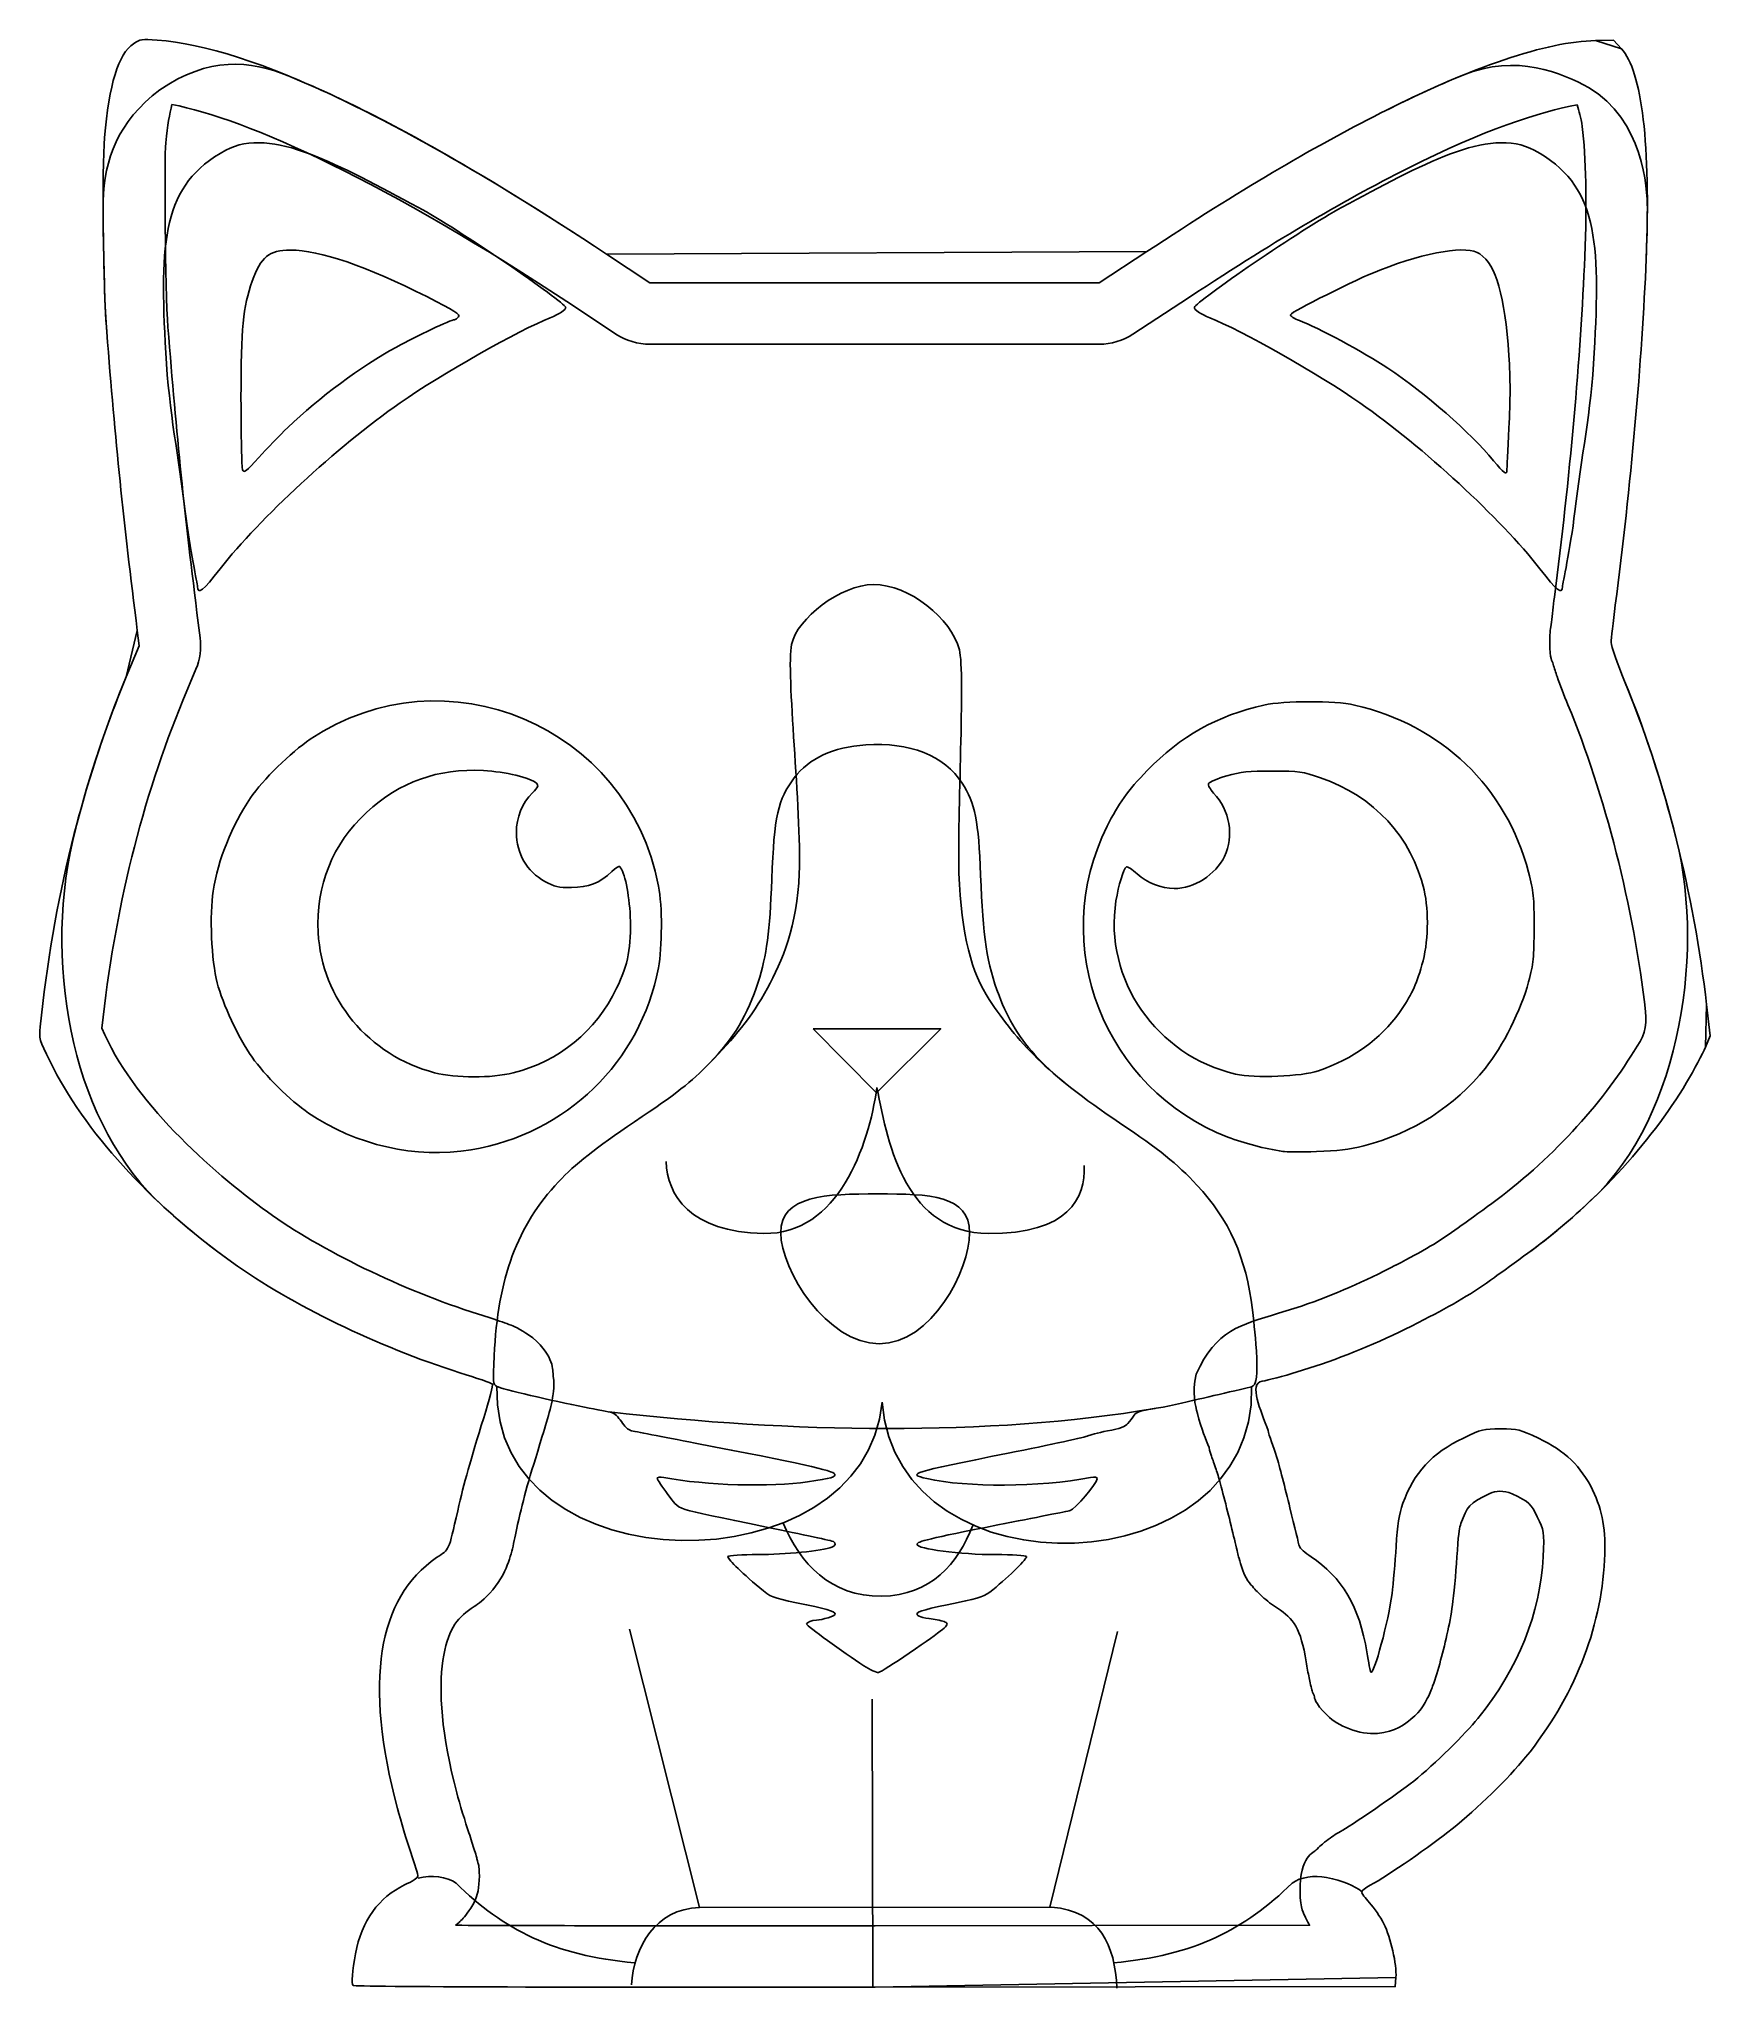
# Model space of a CAD drawing. Extents: x 6.5 to 91.4, y 0.3 to 99.4.
import ezdxf

# ---------------------------------------------------------------- set-up
doc = ezdxf.new("R2010")
doc.units = 0
for name, color, linetype in [('Layer_3_board_inset', 7, 'CONTINUOUS'), ('Layer_3_board_outline', 7, 'CONTINUOUS'), ('Layer_3_board_outline_dog', 7, 'CONTINUOUS'), ('Layer_3_silkscreen', 7, 'CONTINUOUS'), ('Layer_3_silkscreen_dog', 7, 'CONTINUOUS')]:
    doc.layers.add(name, color=color, linetype=linetype)

msp = doc.modelspace()

# ---------------------------------------------------------------- linework, layer by layer
at = {"layer": 'Layer_3_board_inset', "color": 1}
for points in [[(85.574518, 99.328981), (86.491225, 99.3449), (86.89402, 98.914114)], [(13.224163, 96.084428), (13.224163, 96.084428)], [(35.30958, 88.47957), (37.516572, 87.018165), (48.935587, 87.018165), (60.354599, 87.018165), (62.780049, 88.611344)], [(35.792989, 84.415723), (33.585886, 85.877193)], [(64.493469, 86.002481), (62.068296, 84.409628)], [(60.354897, 83.896962), (48.935382, 83.896962), (37.516547, 83.896962)], [(14.565763, 69.737333), (14.565763, 69.735287), (14.662607, 68.96595)], [(10.905279, 66.989376), (11.565916, 68.57587), (11.468519, 69.345144)], [(83.253517, 68.745199), (83.253517, 68.745893)], [(14.447247, 67.376484), (13.786944, 65.789723), (13.786944, 65.78903)], [(91.219154, 50.328572), (91.395157, 48.746766), (91.158584, 48.163894)], [(69.46841, 34.641067), (69.469104, 34.641067), (70.638011, 35.008806)], [(71.652174, 32.055407), (70.40526, 31.66322)], [(48.965854, 3.514031), (71.042994, 3.536396)], [(22.55434, 2.091498), (22.55434, 2.091498)], [(75.432386, 0.87473), (75.399723, 0.418953), (48.969391, 0.392739)]]:
    msp.add_lwpolyline(points, close=True, dxfattribs=at)
for points in [[(9.801352, 94.403804), (10.02992, 97.097144), (10.512328, 98.664406), (11.269532, 99.173676)], [(11.269532, 99.173676), (11.601946, 99.397247), (11.707074, 99.413118), (12.478233, 99.356153)], [(12.478233, 99.356153), (17.256815, 99.003159), (24.956174, 95.335275), (35.30958, 88.47957)], [(74.6716, 95.653322), (79.31296, 98.008572), (83.102275, 99.286048), (85.574518, 99.328981)], [(86.89402, 98.914114), (87.939337, 97.796151), (88.385, 94.009848), (88.151152, 88.233632)], [(13.224163, 96.084428), (13.112156, 95.588147), (12.990472, 95.064579), (12.911959, 94.139413)], [(33.585886, 85.877193), (24.234633, 92.069262), (17.01406, 95.380819), (13.224163, 96.084428)], [(62.780049, 88.611344), (67.619549, 91.790215), (70.977768, 93.778896), (74.6716, 95.653322)], [(84.635752, 96.063463), (82.845161, 95.749493), (79.77683, 94.743386), (76.084323, 92.86963)], [(84.902581, 94.956186), (84.843326, 95.45968), (84.734788, 95.733704), (84.635752, 96.063463)], [(9.913897, 84.521611), (9.734929, 86.807357), (9.666512, 92.814899), (9.801352, 94.403804)], [(12.911959, 94.139413), (12.840685, 93.299557), (12.875165, 86.68817), (13.025734, 84.765146)], [(85.03261, 88.359931), (85.145177, 91.140451), (85.085079, 93.405475), (84.902581, 94.956186)], [(76.084323, 92.86963), (72.504137, 91.052871), (69.278412, 89.145516), (64.493469, 86.002481)], [(83.485131, 71.04036), (84.257271, 76.936194), (84.830781, 83.374607), (85.03261, 88.359931)], [(88.151152, 88.233632), (87.944115, 83.11966), (87.363992, 76.622167), (86.579832, 70.63453)], [(11.468519, 69.345144), (10.762407, 74.922248), (10.35118, 78.936711), (9.913897, 84.521611)], [(13.025734, 84.765146), (13.460206, 79.216147), (13.864111, 75.27921), (14.565763, 69.737333)], [(37.516547, 83.896962), (36.903557, 83.896913), (36.304117, 84.077334), (35.792989, 84.415723)], [(62.068296, 84.409628), (61.559383, 84.075295), (60.963806, 83.897093), (60.354897, 83.896962)], [(83.332075, 69.770547), (83.372426, 70.143031), (83.425956, 70.588532), (83.485131, 71.04036)], [(86.579832, 70.63453), (86.467438, 69.77634), (86.375194, 68.923729), (86.374841, 68.739839)], [(83.253517, 68.745893), (83.254557, 69.351688), (83.291725, 69.398064), (83.332075, 69.770547)], [(14.662607, 68.96595), (14.730482, 68.426413), (14.656245, 67.878507), (14.447247, 67.376484)], [(83.423501, 67.63657), (83.362877, 67.852366), (83.251957, 67.82646), (83.253517, 68.745199)], [(86.374841, 68.739839), (86.374528, 68.55595), (86.681254, 67.668103), (87.056549, 66.766847)], [(83.62464, 67.002677), (83.549286, 67.220633), (83.484129, 67.42077), (83.423501, 67.63657)], [(6.531713, 49.205775), (7.175858, 55.539092), (8.674164, 61.631435), (10.905279, 66.989376)], [(84.175231, 65.566944), (83.963898, 66.074455), (83.775352, 66.566769), (83.62464, 67.002677)], [(87.056549, 66.766847), (89.06572, 61.941892), (90.602016, 55.87501), (91.219154, 50.328572)], [(13.786944, 65.78903), (11.717065, 60.818291), (10.299815, 55.097118), (9.670719, 49.138566)], [(88.116731, 49.983122), (87.534875, 55.212463), (86.044456, 61.078064), (84.175231, 65.566944)], [(87.516026, 47.955484), (88.037285, 48.679248), (88.209506, 49.152543), (88.116731, 49.983122)], [(7.033061, 47.436693), (6.489107, 48.539324), (6.470578, 48.604702), (6.531713, 49.205775)], [(9.670719, 49.138566), (11.18318, 45.465199), (15.202539, 41.882637), (18.078573, 39.790033)], [(80.307552, 40.228247), (83.172369, 42.304669), (85.949785, 45.314719), (87.516026, 47.955484)], [(91.158584, 48.163894), (91.028469, 47.843309), (90.597775, 47.033784), (90.201485, 46.364946)], [(16.26264, 37.250989), (12.098574, 40.229312), (8.784186, 43.887051), (7.033061, 47.436693)], [(90.201485, 46.364946), (88.361154, 43.258932), (85.363691, 40.037497), (82.139624, 37.700695)], [(18.078573, 39.790033), (20.81342, 37.833952), (24.894175, 35.836345), (28.803921, 34.597683)], [(78.596858, 38.984849), (78.95553, 39.246335), (79.720731, 39.802918), (80.307552, 40.228247)], [(75.459914, 37.108235), (76.772672, 37.769773), (77.689257, 38.323162), (78.596858, 38.984849)], [(82.139624, 37.700695), (81.555597, 37.27739), (80.788822, 36.720405), (80.435681, 36.462948)], [(27.861213, 31.621954), (23.642576, 32.958473), (19.354445, 35.039594), (16.26264, 37.250989)], [(70.638011, 35.008806), (72.285716, 35.587254), (73.869623, 36.266584), (75.403704, 37.079108)], [(75.403704, 37.079108), (75.422358, 37.08899), (75.441079, 37.098699), (75.459914, 37.108235)], [(80.435681, 36.462948), (79.381071, 35.694086), (78.286838, 35.037787), (76.864555, 34.321054)], [(28.803921, 34.597683), (29.256272, 34.45437), (29.674404, 34.316481), (30.010074, 34.200148)], [(30.010074, 34.200148), (30.177909, 34.141982), (30.321959, 34.090709), (30.464498, 34.036256)], [(30.464498, 34.036256), (30.679974, 33.971731), (31.072724, 33.747915), (31.575162, 33.3895)], [(65.282432, 31.55154), (66.308054, 33.79839), (67.50019, 34.043039), (69.46841, 34.641067)], [(76.864555, 34.321054), (75.1759, 33.426657), (73.439741, 32.681931), (71.652174, 32.055407)], [(31.575162, 33.3895), (32.680938, 32.411381), (32.564564, 31.768012), (32.607265, 31.445839)], [(29.50711, 31.051942), (29.460057, 31.093562), (28.719404, 31.350065), (27.861213, 31.621954)], [(29.073625, 29.324632), (29.359095, 30.233034), (29.554162, 31.010322), (29.50711, 31.051942)], [(32.630982, 30.842422), (32.617945, 30.58846), (32.594775, 30.473421), (32.574772, 30.358202)], [(32.607265, 31.445839), (32.649967, 31.123666), (32.637501, 30.969407), (32.630982, 30.842422)], [(65.346767, 29.545573), (65.236703, 30.00134), (65.062992, 30.538023), (65.282432, 31.55154)], [(68.638233, 31.188396), (67.930353, 31.066509), (68.559582, 29.71932), (68.939994, 28.679023)], [(70.40526, 31.66322), (69.71946, 31.447517), (68.924297, 31.233847), (68.638233, 31.188396)], [(32.442711, 29.753432), (32.342273, 29.353262), (32.209363, 28.891878), (32.051269, 28.388806)], [(32.574772, 30.358202), (32.534764, 30.127766), (32.49293, 29.953517), (32.442711, 29.753432)], [(27.751072, 24.604318), (28.084222, 26.057038), (28.392222, 27.156319), (29.073625, 29.324632)], [(65.93596, 27.817951), (65.777703, 28.222733), (65.542895, 28.733431), (65.346767, 29.545573)], [(78.863608, 28.301842), (79.784941, 28.743209), (79.874955, 28.765241), (80.756922, 28.765241)], [(80.756922, 28.765241), (81.642439, 28.765241), (81.726732, 28.744367), (82.685458, 28.287234)], [(32.051269, 28.388806), (31.379654, 26.251638), (31.109766, 25.285333), (30.793647, 23.906874)], [(66.162155, 27.081797), (66.094158, 27.277298), (66.016231, 27.454051), (65.93596, 27.817951)], [(68.939994, 28.679023), (68.968323, 28.455474), (69.224795, 27.818256), (69.364242, 27.360097)], [(75.789671, 24.985517), (76.322241, 26.516928), (77.268331, 27.537619), (78.863608, 28.301842)], [(82.685458, 28.287234), (84.018375, 27.651705), (84.844356, 26.859281), (85.424631, 25.659348)], [(66.378193, 26.451293), (66.346189, 26.556422), (66.256379, 26.8109), (66.162155, 27.081797)], [(69.364242, 27.360097), (69.503688, 26.901938), (69.809703, 25.731678), (70.044272, 24.75952)], [(67.009374, 24.027475), (66.785985, 24.953305), (66.456814, 26.192986), (66.378193, 26.451293)], [(75.442376, 22.790415), (75.512283, 23.894367), (75.597485, 24.432891), (75.789671, 24.985517)], [(80.212045, 25.486912), (79.159814, 24.982837), (79.0349, 24.81501), (78.737706, 23.960429)], [(81.34167, 25.469991), (80.889426, 25.637745), (80.496368, 25.629954), (80.212045, 25.486912)], [(82.614868, 24.300411), (82.305742, 24.939647), (82.217298, 25.052498), (81.34167, 25.469991)], [(85.424631, 25.659348), (85.954788, 24.563048), (86.108326, 23.661539), (86.030434, 22.102341)], [(26.679496, 22.221666), (27.343971, 22.672904), (27.270864, 22.510347), (27.751072, 24.604318)], [(30.793647, 23.906874), (30.557341, 22.876449), (30.551197, 22.45077), (30.131313, 21.516916)], [(67.331062, 22.708223), (67.242022, 23.06953), (67.127766, 23.536805), (67.009374, 24.027475)], [(70.044272, 24.75952), (70.27884, 23.787362), (70.495628, 22.906783), (70.52602, 22.802673)], [(78.737706, 23.960429), (78.658211, 23.731838), (78.621394, 23.601123), (78.557562, 22.593094)], [(82.912852, 22.257873), (82.977575, 23.553477), (82.95547, 23.596088), (82.614868, 24.300411)], [(70.52602, 22.802673), (70.556395, 22.698563), (70.822846, 22.457039), (71.118092, 22.265952)], [(75.23374, 20.391383), (75.297538, 20.906297), (75.391425, 21.985863), (75.442376, 22.790415)], [(24.689368, 9.46896), (22.990708, 15.868606), (23.662401, 20.172796), (26.679496, 22.221666)], [(67.530169, 21.927374), (67.411902, 22.332502), (67.420099, 22.346916), (67.331062, 22.708223)], [(68.201305, 20.6921), (68.035656, 20.889009), (67.790321, 21.036344), (67.530169, 21.927374)], [(71.118092, 22.265952), (72.674416, 21.258676), (73.587332, 19.701381), (73.953768, 17.428726)], [(78.557562, 22.593094), (78.502461, 21.722996), (78.414683, 20.679863), (78.331367, 20.007417)], [(79.593729, 14.037612), (81.67797, 16.611479), (82.770802, 19.414364), (82.912852, 22.257873)], [(86.030434, 22.102341), (85.853147, 18.553438), (84.473302, 15.10284), (82.019869, 12.073053)], [(30.131313, 21.516916), (29.921371, 21.049991), (29.466716, 20.443468), (29.095146, 20.12385)], [(29.095146, 20.12385), (28.723575, 19.804228), (28.548872, 19.718441), (28.432811, 19.639626)], [(68.627287, 20.253251), (68.498153, 20.370249), (68.367035, 20.495098), (68.201305, 20.6921)], [(69.422359, 19.645774), (69.13122, 19.834204), (68.885555, 20.019255), (68.627287, 20.253251)], [(74.156758, 16.39853), (74.315567, 16.239722), (75.0624, 19.008573), (75.23374, 20.391383)], [(78.331367, 20.007417), (78.208922, 19.019218), (77.962297, 17.960808), (77.704247, 17.003886)], [(28.432811, 19.639626), (27.675634, 19.125436), (27.233495, 18.49307), (26.999785, 16.995706)], [(70.872316, 16.93142), (70.59988, 18.62108), (70.213857, 19.133505), (69.422359, 19.645774)], [(26.999785, 16.995706), (26.766075, 15.498342), (26.927512, 13.202876), (27.706139, 10.269421)], [(71.016565, 16.114679), (70.969609, 16.352667), (70.921044, 16.629205), (70.872316, 16.93142)], [(73.953768, 17.428726), (74.041223, 16.886305), (74.132569, 16.422716), (74.156758, 16.39853)], [(77.704247, 17.003886), (77.575223, 16.525425), (77.451821, 16.102827), (77.298584, 15.68531)], [(71.093095, 15.76116), (71.061645, 15.891567), (71.040047, 15.995684), (71.016565, 16.114679)], [(71.164205, 15.501102), (71.124031, 15.630337), (71.108827, 15.695958), (71.093095, 15.76116)], [(71.269851, 15.208538), (71.207219, 15.359059), (71.184292, 15.436487), (71.164205, 15.501102)], [(71.949794, 14.191334), (71.241512, 14.899558), (71.332469, 15.058065), (71.269851, 15.208538)], [(76.955229, 14.92478), (76.849274, 14.738461), (76.78375, 14.498684), (76.194695, 14.00645)], [(77.298584, 15.68531), (77.221968, 15.476553), (77.167137, 15.297415), (76.955229, 14.92478)], [(74.492129, 13.286552), (73.585051, 13.193402), (72.463734, 13.677394), (71.949794, 14.191334)], [(76.194695, 14.00645), (75.900168, 13.760332), (75.399206, 13.379701), (74.492129, 13.286552)], [(76.334883, 10.863417), (77.399858, 11.7184), (78.982378, 13.282644), (79.593729, 14.037612)], [(82.019869, 12.073053), (81.160341, 11.011609), (79.56731, 9.455985), (78.288645, 8.429451)], [(27.706139, 10.269421), (27.844633, 9.747652), (28.152741, 8.726364), (28.317681, 8.239075)], [(72.614838, 8.29738), (73.093178, 8.561907), (75.48463, 10.180821), (76.334883, 10.863417)], [(25.360914, 7.238029), (25.15861, 7.835701), (24.856413, 8.839621), (24.689368, 9.46896)], [(28.317681, 8.239075), (28.428553, 7.91153), (28.527654, 7.602578), (28.607538, 7.339032)], [(71.899679, 7.830767), (72.153936, 8.028074), (72.366448, 8.160021), (72.614838, 8.29738)], [(78.288645, 8.429451), (77.210664, 7.564027), (75.04602, 6.075298), (74.125451, 5.566219)], [(25.72874, 6.025564), (25.72874, 6.09475), (25.563219, 6.640358), (25.360914, 7.238029)], [(28.607538, 7.339032), (28.647479, 7.207259), (28.682439, 7.090268), (28.716572, 6.961813)], [(28.716572, 6.961813), (28.733639, 6.897586), (28.750518, 6.832631), (28.772105, 6.732911)], [(70.562144, 5.222742), (70.562144, 7.13393), (71.218939, 7.175369), (71.429003, 7.402077)], [(71.429003, 7.402077), (71.639063, 7.628789), (71.772549, 7.732115), (71.899679, 7.830767)], [(25.053552, 5.583813), (25.424905, 5.757594), (25.72874, 5.956378), (25.72874, 6.025564)], [(28.849987, 6.0252), (28.849987, 4.874154), (28.441962, 4.435689), (28.237091, 4.154681)], [(28.772105, 6.732911), (28.793693, 6.633187), (28.849987, 6.655833), (28.849987, 6.0252)], [(22.55434, 2.091498), (22.874318, 3.763877), (23.735243, 4.966904), (25.053552, 5.583813)], [(70.836421, 3.933289), (70.74882, 4.131769), (70.562144, 4.338473), (70.562144, 5.222742)], [(74.125451, 5.566219), (73.882297, 5.431755), (73.683353, 5.27708), (73.683353, 5.222499)], [(73.683353, 5.222499), (73.683353, 5.167915), (73.867938, 4.923006), (74.09354, 4.678254)], [(28.237091, 4.154681), (28.032219, 3.87367), (27.889341, 3.745021), (27.771154, 3.63795)], [(74.09354, 4.678254), (74.319145, 4.433505), (74.643985, 3.955408), (74.815408, 3.615821)], [(27.771154, 3.63795), (27.710521, 3.583023), (27.684921, 3.575096), (27.634353, 3.533657)], [(27.634353, 3.533657), (28.540896, 3.529461), (29.167464, 3.523705), (30.285722, 3.520793)], [(30.285722, 3.520793), (35.086665, 3.50824), (41.699752, 3.506819), (48.965854, 3.514031)], [(71.0423, 3.537783), (70.987373, 3.628907), (70.924023, 3.734806), (70.836421, 3.933289)], [(71.042994, 3.536396), (71.042647, 3.53709), (71.042664, 3.53709), (71.0423, 3.537783)], [(74.815408, 3.615821), (75.173012, 2.907414), (75.480233, 1.542503), (75.432386, 0.87473)], [(22.431486, 0.474134), (22.355207, 0.550431), (22.390199, 1.233613), (22.55434, 2.091498)], [(48.969391, 0.392739), (34.432711, 0.378314), (22.507766, 0.397836), (22.431486, 0.474134)]]:
    msp.add_open_spline(points, degree=3, dxfattribs=at)
at = {"layer": 'Layer_3_board_outline', "color": 1}
for points in [[(85.574518, 99.328981), (86.491225, 99.3449), (86.89402, 98.914114)], [(35.30958, 88.47957), (37.516572, 87.018165), (48.935587, 87.018165), (60.354599, 87.018165), (62.780049, 88.611344)], [(10.905279, 66.989376), (11.565916, 68.57587), (11.468519, 69.345144)], [(91.219154, 50.328572), (91.395157, 48.746766), (91.158584, 48.163894)], [(71.652174, 32.055407), (70.40526, 31.66322)], [(22.55434, 2.091498), (22.55434, 2.091498)], [(75.432386, 0.87473), (75.399723, 0.418953), (48.969391, 0.392739)]]:
    msp.add_lwpolyline(points, close=True, dxfattribs=at)
for points in [[(9.801352, 94.403804), (10.02992, 97.097144), (10.512328, 98.664406), (11.269532, 99.173676)], [(11.269532, 99.173676), (11.601946, 99.397247), (11.707074, 99.413118), (12.478233, 99.356153)], [(12.478233, 99.356153), (17.256815, 99.003159), (24.956174, 95.335275), (35.30958, 88.47957)], [(74.6716, 95.653322), (79.31296, 98.008572), (83.102275, 99.286048), (85.574518, 99.328981)], [(86.89402, 98.914114), (87.939337, 97.796151), (88.385, 94.009848), (88.151152, 88.233632)], [(62.780049, 88.611344), (67.619549, 91.790215), (70.977768, 93.778896), (74.6716, 95.653322)], [(9.913897, 84.521611), (9.734929, 86.807357), (9.666512, 92.814899), (9.801352, 94.403804)], [(88.151152, 88.233632), (87.944115, 83.11966), (87.363992, 76.622167), (86.579832, 70.63453)], [(11.468519, 69.345144), (10.762407, 74.922248), (10.35118, 78.936711), (9.913897, 84.521611)], [(86.579832, 70.63453), (86.467438, 69.77634), (86.375194, 68.923729), (86.374841, 68.739839)], [(86.374841, 68.739839), (86.374528, 68.55595), (86.681254, 67.668103), (87.056549, 66.766847)], [(6.531713, 49.205775), (7.175858, 55.539092), (8.674164, 61.631435), (10.905279, 66.989376)], [(87.056549, 66.766847), (89.06572, 61.941892), (90.602016, 55.87501), (91.219154, 50.328572)], [(7.033061, 47.436693), (6.489107, 48.539324), (6.470578, 48.604702), (6.531713, 49.205775)], [(91.158584, 48.163894), (91.028469, 47.843309), (90.597775, 47.033784), (90.201485, 46.364946)], [(16.26264, 37.250989), (12.098574, 40.229312), (8.784186, 43.887051), (7.033061, 47.436693)], [(90.201485, 46.364946), (88.361154, 43.258932), (85.363691, 40.037497), (82.139624, 37.700695)], [(82.139624, 37.700695), (81.555597, 37.27739), (80.788822, 36.720405), (80.435681, 36.462948)], [(27.861213, 31.621954), (23.642576, 32.958473), (19.354445, 35.039594), (16.26264, 37.250989)], [(80.435681, 36.462948), (79.381071, 35.694086), (78.286838, 35.037787), (76.864555, 34.321054)], [(76.864555, 34.321054), (75.1759, 33.426657), (73.439741, 32.681931), (71.652174, 32.055407)], [(29.50711, 31.051942), (29.460057, 31.093562), (28.719404, 31.350065), (27.861213, 31.621954)], [(29.073625, 29.324632), (29.359095, 30.233034), (29.554162, 31.010322), (29.50711, 31.051942)], [(68.638233, 31.188396), (67.930353, 31.066509), (68.559582, 29.71932), (68.939994, 28.679023)], [(70.40526, 31.66322), (69.71946, 31.447517), (68.924297, 31.233847), (68.638233, 31.188396)], [(27.751072, 24.604318), (28.084222, 26.057038), (28.392222, 27.156319), (29.073625, 29.324632)], [(78.863608, 28.301842), (79.784941, 28.743209), (79.874955, 28.765241), (80.756922, 28.765241)], [(80.756922, 28.765241), (81.642439, 28.765241), (81.726732, 28.744367), (82.685458, 28.287234)], [(68.939994, 28.679023), (68.968323, 28.455474), (69.224795, 27.818256), (69.364242, 27.360097)], [(75.789671, 24.985517), (76.322241, 26.516928), (77.268331, 27.537619), (78.863608, 28.301842)], [(82.685458, 28.287234), (84.018375, 27.651705), (84.844356, 26.859281), (85.424631, 25.659348)], [(69.364242, 27.360097), (69.503688, 26.901938), (69.809703, 25.731678), (70.044272, 24.75952)], [(75.442376, 22.790415), (75.512283, 23.894367), (75.597485, 24.432891), (75.789671, 24.985517)], [(85.424631, 25.659348), (85.954788, 24.563048), (86.108326, 23.661539), (86.030434, 22.102341)], [(26.679496, 22.221666), (27.343971, 22.672904), (27.270864, 22.510347), (27.751072, 24.604318)], [(70.044272, 24.75952), (70.27884, 23.787362), (70.495628, 22.906783), (70.52602, 22.802673)], [(70.52602, 22.802673), (70.556395, 22.698563), (70.822846, 22.457039), (71.118092, 22.265952)], [(75.23374, 20.391383), (75.297538, 20.906297), (75.391425, 21.985863), (75.442376, 22.790415)], [(24.689368, 9.46896), (22.990708, 15.868606), (23.662401, 20.172796), (26.679496, 22.221666)], [(71.118092, 22.265952), (72.674416, 21.258676), (73.587332, 19.701381), (73.953768, 17.428726)], [(86.030434, 22.102341), (85.853147, 18.553438), (84.473302, 15.10284), (82.019869, 12.073053)], [(74.156758, 16.39853), (74.315567, 16.239722), (75.0624, 19.008573), (75.23374, 20.391383)], [(73.953768, 17.428726), (74.041223, 16.886305), (74.132569, 16.422716), (74.156758, 16.39853)], [(82.019869, 12.073053), (81.160341, 11.011609), (79.56731, 9.455985), (78.288645, 8.429451)], [(25.360914, 7.238029), (25.15861, 7.835701), (24.856413, 8.839621), (24.689368, 9.46896)], [(78.288645, 8.429451), (77.210664, 7.564027), (75.04602, 6.075298), (74.125451, 5.566219)], [(25.72874, 6.025564), (25.72874, 6.09475), (25.563219, 6.640358), (25.360914, 7.238029)], [(25.053552, 5.583813), (25.424905, 5.757594), (25.72874, 5.956378), (25.72874, 6.025564)], [(22.55434, 2.091498), (22.874318, 3.763877), (23.735243, 4.966904), (25.053552, 5.583813)], [(74.125451, 5.566219), (73.882297, 5.431755), (73.683353, 5.27708), (73.683353, 5.222499)], [(73.683353, 5.222499), (73.683353, 5.167915), (73.867938, 4.923006), (74.09354, 4.678254)], [(74.09354, 4.678254), (74.319145, 4.433505), (74.643985, 3.955408), (74.815408, 3.615821)], [(74.815408, 3.615821), (75.173012, 2.907414), (75.480233, 1.542503), (75.432386, 0.87473)], [(22.431486, 0.474134), (22.355207, 0.550431), (22.390199, 1.233613), (22.55434, 2.091498)], [(48.969391, 0.392739), (34.432711, 0.378314), (22.507766, 0.397836), (22.431486, 0.474134)]]:
    msp.add_open_spline(points, degree=3, dxfattribs=at)
at = {"layer": 'Layer_3_board_outline_dog', "color": 1}
for points in [[(35.30958, 88.47957), (37.516572, 87.018165), (48.935587, 87.018165), (60.354599, 87.018165), (62.780049, 88.611344)], [(10.905279, 66.989376), (11.565916, 68.57587), (11.468519, 69.345144)], [(71.652174, 32.055407), (70.40526, 31.66322)], [(22.55434, 2.091498), (22.55434, 2.091498)], [(75.432386, 0.87473), (75.399723, 0.418953), (48.969391, 0.392739)]]:
    msp.add_lwpolyline(points, close=True, dxfattribs=at)
for points in [[(12.610087, 96.827704), (15.09481, 98.529201), (17.193844, 98.327157), (19.142749, 97.538509)], [(78.828639, 97.569294), (81.591232, 98.696587), (83.871341, 97.676932), (85.221741, 96.947731)], [(19.142749, 97.538509), (23.463442, 95.771003), (28.873745, 92.741189), (35.30958, 88.47957)], [(74.6716, 95.653322), (76.148554, 96.4028), (77.539228, 97.043141), (78.828639, 97.569294)], [(9.730548, 91.157868), (9.799246, 93.327972), (10.46589, 95.189442), (12.610087, 96.827704)], [(85.221741, 96.947731), (88.004497, 95.298469), (88.211559, 91.82059), (88.211361, 90.805311)], [(62.780049, 88.611344), (67.619549, 91.790215), (70.977768, 93.778894), (74.6716, 95.653322)], [(9.913897, 84.521611), (9.802416, 85.945424), (9.73383, 88.813355), (9.730548, 91.157868)], [(88.211361, 90.805311), (88.207859, 89.998921), (88.187886, 89.140818), (88.151152, 88.233632)], [(88.151152, 88.233632), (87.944115, 83.11966), (87.363992, 76.622167), (86.579832, 70.63453)], [(11.468519, 69.345144), (10.762407, 74.922248), (10.351182, 78.936711), (9.913897, 84.521611)], [(86.579832, 70.63453), (86.467438, 69.77634), (86.375194, 68.923729), (86.374841, 68.739839)], [(86.374841, 68.739839), (86.374528, 68.55595), (86.681254, 67.668103), (87.056549, 66.766847)], [(8.336812, 59.306298), (9.035253, 61.98733), (9.895162, 64.563621), (10.905279, 66.989376)], [(87.056549, 66.766847), (88.009636, 64.478041), (88.856314, 61.90977), (89.548945, 59.250157)], [(12.372446, 40.460673), (8.086479, 44.725342), (6.613795, 52.646657), (8.336812, 59.306298)], [(89.548945, 59.250157), (91.204739, 53.403779), (89.988807, 44.735831), (85.383119, 40.418717)], [(16.26264, 37.250989), (14.860487, 38.253872), (13.554674, 39.333788), (12.372446, 40.460673)], [(85.383119, 40.418717), (84.355503, 39.433712), (83.261277, 38.513666), (82.139624, 37.700695)], [(82.139624, 37.700695), (81.555597, 37.27739), (80.788822, 36.720405), (80.435681, 36.462948)], [(27.861213, 31.621954), (23.642576, 32.958473), (19.354445, 35.039594), (16.26264, 37.250989)], [(80.435681, 36.462948), (79.381071, 35.694086), (78.286838, 35.037787), (76.864555, 34.321054)], [(76.864555, 34.321054), (75.1759, 33.426657), (73.439741, 32.681931), (71.652174, 32.055407)], [(29.50711, 31.051942), (29.460057, 31.093562), (28.719404, 31.350065), (27.861213, 31.621954)], [(29.073625, 29.324632), (29.359095, 30.233034), (29.554162, 31.010322), (29.50711, 31.051942)], [(68.638233, 31.188396), (67.930353, 31.066509), (68.559582, 29.71932), (68.939994, 28.679023)], [(70.40526, 31.66322), (69.71946, 31.447517), (68.924297, 31.233847), (68.638233, 31.188396)], [(27.751072, 24.604318), (28.084222, 26.057038), (28.392222, 27.156319), (29.073625, 29.324632)], [(78.863608, 28.301842), (79.784941, 28.743209), (79.874955, 28.765241), (80.756922, 28.765241)], [(80.756922, 28.765241), (81.642439, 28.765241), (81.726732, 28.744367), (82.685458, 28.287234)], [(68.939994, 28.679023), (68.968323, 28.455474), (69.224795, 27.818256), (69.364242, 27.360097)], [(75.789671, 24.985517), (76.322241, 26.516928), (77.268331, 27.537619), (78.863608, 28.301842)], [(82.685458, 28.287234), (84.018375, 27.651705), (84.844356, 26.859281), (85.424631, 25.659348)], [(69.364242, 27.360097), (69.503688, 26.901938), (69.809703, 25.731678), (70.044272, 24.75952)], [(75.442376, 22.790415), (75.512283, 23.894367), (75.597485, 24.432891), (75.789671, 24.985517)], [(85.424631, 25.659348), (85.954788, 24.563048), (86.108326, 23.661539), (86.030434, 22.102341)], [(26.679496, 22.221666), (27.343971, 22.672904), (27.270864, 22.510347), (27.751072, 24.604318)], [(70.044272, 24.75952), (70.27884, 23.787362), (70.495628, 22.906783), (70.52602, 22.802673)], [(70.52602, 22.802673), (70.556395, 22.698563), (70.822846, 22.457039), (71.118092, 22.265952)], [(75.23374, 20.391383), (75.297538, 20.906297), (75.391425, 21.985863), (75.442376, 22.790415)], [(24.689368, 9.46896), (22.990708, 15.868606), (23.662401, 20.172796), (26.679496, 22.221666)], [(71.118092, 22.265952), (72.674416, 21.258676), (73.587332, 19.701381), (73.953768, 17.428726)], [(86.030434, 22.102341), (85.853147, 18.553438), (84.473302, 15.10284), (82.019869, 12.073053)], [(74.156758, 16.39853), (74.315567, 16.239722), (75.0624, 19.008573), (75.23374, 20.391383)], [(73.953768, 17.428726), (74.041223, 16.886305), (74.132569, 16.422716), (74.156758, 16.39853)], [(82.019869, 12.073053), (81.160341, 11.011609), (79.56731, 9.455985), (78.288645, 8.429451)], [(25.360914, 7.238029), (25.15861, 7.835701), (24.856413, 8.839621), (24.689368, 9.46896)], [(78.288645, 8.429451), (77.210664, 7.564027), (75.04602, 6.075298), (74.125451, 5.566219)], [(25.72874, 6.025564), (25.72874, 6.09475), (25.563219, 6.640358), (25.360914, 7.238029)], [(25.053552, 5.583813), (25.424905, 5.757594), (25.72874, 5.956378), (25.72874, 6.025564)], [(22.55434, 2.091498), (22.874318, 3.763877), (23.735243, 4.966904), (25.053552, 5.583813)], [(74.125451, 5.566219), (73.882297, 5.431755), (73.683353, 5.27708), (73.683353, 5.222499)], [(73.683353, 5.222499), (73.683353, 5.167915), (73.867938, 4.923006), (74.09354, 4.678254)], [(74.09354, 4.678254), (74.319145, 4.433505), (74.643985, 3.955408), (74.815408, 3.615821)], [(74.815408, 3.615821), (75.173012, 2.907414), (75.480233, 1.542503), (75.432386, 0.87473)], [(22.431486, 0.474134), (22.355207, 0.550431), (22.390199, 1.233613), (22.55434, 2.091498)], [(48.969391, 0.392739), (34.432711, 0.378314), (22.507766, 0.397836), (22.431486, 0.474134)]]:
    msp.add_open_spline(points, degree=3, dxfattribs=at)
at = {"layer": 'Layer_3_silkscreen', "color": 7}
for points in [[(19.117013, 79.663716), (19.117013, 79.663716)], [(81.070021, 77.474048), (81.070013, 77.474048)], [(45.819201, 49.10361), (52.298973, 49.10361), (49.037415, 45.842052), (45.819201, 49.10361)], [(26.575655, 46.869163), (26.575655, 46.869149)], [(67.28596, 46.8036), (67.28596, 46.8036)], [(28.433358, 42.955381), (28.433339, 42.955381)], [(73.80504, 43.15734), (73.80504, 43.157187)], [(50.69884, 17.369304), (50.69884, 17.36929)]]:
    msp.add_lwpolyline(points, close=True, dxfattribs=at)
for points in [[(36.482838, 18.590299), (40.038017, 4.430883)], [(61.277144, 18.467707), (57.84456, 4.461532)], [(48.806997, 15.029428), (48.844632, 0.416684)], [(40.038017, 4.430883), (57.936503, 4.461535)]]:
    msp.add_lwpolyline(points, dxfattribs=at)
for points in [[(19.243347, 88.681586), (18.170301, 88.683008), (17.737379, 88.331429), (17.308037, 87.109877)], [(26.173323, 86.318159), (23.130605, 87.861508), (20.731812, 88.679602), (19.243347, 88.681586)], [(79.700117, 88.486316), (79.064812, 88.938693), (77.053011, 88.614886), (74.619595, 87.668586)], [(81.170718, 83.325346), (80.958924, 86.415953), (80.53924, 87.888808), (79.700117, 88.486316)], [(74.619595, 87.668586), (73.415677, 87.20041), (70.122065, 85.554021), (70.071818, 85.395275)], [(17.308037, 87.109877), (16.828258, 85.744819), (16.735551, 84.776021), (16.736848, 81.140862)], [(27.798949, 85.289432), (27.896327, 85.406765), (27.598217, 85.595413), (26.173323, 86.318159)], [(27.580236, 85.14575), (27.634944, 85.14575), (27.733365, 85.210406), (27.798949, 85.289432)], [(70.071818, 85.395275), (70.051865, 85.332269), (70.25949, 85.197994), (70.533181, 85.096886)], [(24.636498, 83.752367), (25.657385, 84.310798), (27.42135, 85.14575), (27.580236, 85.14575)], [(70.533181, 85.096886), (71.44054, 84.761684), (73.822134, 83.480583), (75.019439, 82.68365)], [(19.117013, 79.663716), (20.718517, 81.206162), (22.798646, 82.747051), (24.636498, 83.752367)], [(81.177886, 79.632527), (81.253381, 81.065323), (81.251273, 82.149718), (81.170718, 83.325346)], [(75.019439, 82.68365), (76.928085, 81.413238), (79.21535, 79.410273), (80.392877, 77.978101)], [(16.736848, 81.140862), (16.737469, 79.252843), (16.77287, 77.618861), (16.815402, 77.509793)], [(17.637662, 78.133932), (18.047372, 78.586276), (18.71308, 79.274679), (19.117013, 79.663716)], [(81.070013, 77.474048), (81.070295, 77.545563), (81.119102, 78.516879), (81.177886, 79.632527)], [(16.815402, 77.509793), (16.881804, 77.339511), (16.998006, 77.427716), (17.637662, 78.133932)], [(80.392877, 77.978101), (80.913091, 77.34539), (81.068156, 77.229964), (81.070021, 77.474048)], [(37.959716, 56.357322), (36.402854, 64.494296), (27.110107, 68.411278), (20.258453, 63.818575)], [(68.727873, 65.555559), (66.349984, 65.023016), (64.472287, 63.969952), (62.793668, 62.2275)], [(73.333706, 65.557647), (72.32913, 65.785659), (69.750376, 65.784404), (68.727873, 65.555559)], [(82.174819, 57.058698), (81.050288, 61.376634), (77.741724, 64.557153), (73.333706, 65.557647)], [(20.258453, 63.818575), (19.279899, 63.162648), (17.818875, 61.73163), (17.222222, 60.844705)], [(48.488436, 63.532561), (46.828634, 63.416294), (45.598139, 62.850183), (44.857633, 61.862141)], [(53.387475, 61.591868), (52.496043, 62.981044), (50.710823, 63.688238), (48.488436, 63.532561)], [(23.119904, 60.096096), (24.815967, 61.659268), (26.743823, 62.351559), (29.057479, 62.228274)], [(29.057479, 62.228274), (30.164114, 62.169307), (31.465599, 61.857283), (31.751216, 61.582461)], [(31.751216, 61.582461), (31.874666, 61.463684), (31.845052, 61.391433), (31.553356, 61.099735)], [(44.857633, 61.862141), (44.014314, 60.736916), (43.835676, 59.932038), (43.712776, 56.703831)], [(54.323767, 56.911877), (54.224558, 59.669795), (54.045031, 60.567158), (53.387475, 61.591868)], [(62.793668, 62.2275), (61.802143, 61.198268), (61.332099, 60.545222), (60.754627, 59.394602)], [(66.168744, 61.083556), (65.99351, 61.268037), (65.879492, 61.480872), (65.91138, 61.563972)], [(65.91138, 61.563972), (65.942865, 61.646029), (66.358651, 61.824214), (66.835345, 61.95994)], [(66.835345, 61.95994), (67.5645, 62.167546), (67.933178, 62.206266), (69.158375, 62.203919)], [(69.158375, 62.203919), (70.529123, 62.201153), (70.672768, 62.181138), (71.602919, 61.86066)], [(71.602919, 61.86066), (74.313838, 60.926686), (76.242254, 58.838346), (76.862189, 56.165241)], [(17.222222, 60.844705), (16.266219, 59.423604), (15.58224, 57.715166), (15.32403, 56.103418)], [(31.553356, 61.099735), (31.028098, 60.574477), (30.722607, 59.827345), (30.73078, 59.087967)], [(66.719834, 57.863576), (67.215619, 58.893184), (66.988439, 60.220608), (66.168744, 61.083556)], [(20.659896, 53.995091), (20.532524, 56.373112), (21.391296, 58.502934), (23.119904, 60.096096)], [(30.73078, 59.087967), (30.743028, 57.981536), (31.253461, 57.104903), (32.184484, 56.591431)], [(60.754627, 59.394602), (57.739732, 53.387376), (60.606788, 46.008636), (66.893059, 43.59654)], [(64.165268, 56.227333), (65.16543, 56.227333), (66.273776, 56.937249), (66.719834, 57.863576)], [(32.184484, 56.591431), (32.673536, 56.321711), (32.856145, 56.279699), (33.530469, 56.281771)], [(33.530469, 56.281771), (34.400549, 56.284593), (34.973082, 56.509744), (35.583368, 57.089629)], [(35.583368, 57.089629), (35.768452, 57.26549), (35.949534, 57.379728), (35.985772, 57.343494)], [(35.985772, 57.343494), (36.227842, 57.10142), (36.469077, 55.955841), (36.519098, 54.810815)], [(43.712776, 56.703831), (43.610437, 54.015693), (43.456304, 52.852325), (43.018529, 51.463817)], [(55.261487, 50.787539), (54.656409, 52.362554), (54.435522, 53.805183), (54.323767, 56.911877)], [(61.204887, 55.603193), (61.329197, 56.390734), (61.588896, 57.238101), (61.733295, 57.327345)], [(61.733295, 57.327345), (61.788675, 57.361567), (62.038103, 57.201417), (62.28759, 56.971451)], [(62.28759, 56.971451), (62.756076, 56.539618), (63.544077, 56.227333), (64.165268, 56.227333)], [(82.455518, 54.250894), (82.45865, 55.791805), (82.430005, 56.078856), (82.174819, 57.058698)], [(15.32403, 56.103418), (15.134611, 54.921065), (15.237343, 52.55501), (15.526413, 51.442269)], [(37.950205, 52.196477), (38.148446, 53.241524), (38.153247, 55.345727), (37.959716, 56.357322)], [(67.28596, 46.8036), (63.271056, 47.719676), (60.576068, 51.619448), (61.204887, 55.603193)], [(76.862189, 56.165241), (77.121543, 55.046933), (77.076963, 53.449493), (76.75558, 52.344949)], [(36.519098, 54.810815), (36.585962, 53.280273), (36.413226, 52.369369), (35.828114, 51.16701)], [(26.575655, 46.869149), (23.220293, 47.747978), (20.840994, 50.614012), (20.659896, 53.995091)], [(82.176583, 51.494283), (82.420158, 52.414336), (82.452379, 52.73281), (82.455518, 54.250894)], [(28.433339, 42.955381), (33.277866, 43.756591), (37.04266, 47.4123), (37.950205, 52.196477)], [(76.75558, 52.344949), (76.443092, 51.27098), (76.212584, 50.786633), (75.60814, 49.933936)], [(15.526413, 51.442269), (15.809916, 50.350961), (16.593323, 48.681639), (17.305303, 47.651723)], [(35.828114, 51.16701), (34.754569, 48.960938), (32.915479, 47.454653), (30.575182, 46.864648)], [(43.018529, 51.463817), (42.505099, 49.835369), (41.768276, 48.609199), (40.551605, 47.358536)], [(61.390112, 44.3213), (57.603054, 46.863044), (56.200782, 48.342555), (55.261487, 50.787539)], [(79.97814, 47.100247), (80.855882, 48.189701), (81.802755, 50.082229), (82.176583, 51.494283)], [(75.60814, 49.933936), (74.64556, 48.576009), (73.244747, 47.565295), (71.496648, 46.967413)], [(17.305303, 47.651723), (17.921766, 46.759977), (19.264471, 45.430496), (20.167393, 44.817822)], [(30.575182, 46.864648), (29.468569, 46.585665), (27.650182, 46.587711), (26.575655, 46.869163)], [(40.551605, 47.358536), (39.597449, 46.377721), (38.9006, 45.832375), (36.743107, 44.378064)], [(71.496648, 46.967413), (70.635859, 46.673007), (68.262918, 46.58069), (67.28596, 46.8036)], [(73.80504, 43.157187), (76.29781, 43.799251), (78.400947, 45.142626), (79.97814, 47.100247)], [(43.312972, 38.699445), (47.082908, 38.631133), (48.636933, 43.156544), (49.055915, 46.111089)], [(49.055915, 46.111089), (49.641043, 43.012066), (50.608679, 38.736732), (54.712167, 38.699445)], [(20.167393, 44.817822), (22.594152, 43.171146), (25.61817, 42.489791), (28.433358, 42.955381)], [(36.743107, 44.378064), (34.74475, 43.03102), (33.71646, 42.22039), (32.877356, 41.330589)], [(65.317455, 41.160499), (64.295429, 42.253828), (63.416081, 42.961548), (61.390112, 44.3213)], [(66.893059, 43.59654), (67.708345, 43.283705), (68.783615, 43.00378), (69.678491, 42.871406)], [(69.678491, 42.871406), (69.85013, 42.846034), (70.622501, 42.841654), (71.394873, 42.861754)], [(71.394873, 42.861754), (72.461713, 42.889497), (73.040898, 42.960521), (73.80504, 43.15734)], [(38.350204, 42.361922), (38.37909, 40.657099), (39.543039, 38.767757), (43.312972, 38.699445)], [(54.712167, 38.699445), (58.815656, 38.662155), (59.653263, 40.519849), (59.58825, 42.145209)], [(32.877356, 41.330589), (30.777756, 39.104126), (29.792673, 36.439917), (29.603457, 32.476118)], [(68.143058, 34.812441), (67.821107, 37.466791), (66.958309, 39.405164), (65.317455, 41.160499)], [(68.367718, 32.344935), (68.28884, 33.400686), (68.241638, 34.02475), (68.143058, 34.812441)], [(29.603457, 32.476118), (29.538614, 31.117802), (29.546327, 31.027722), (29.736178, 30.926114)], [(68.097451, 30.906107), (68.329725, 31.035218), (68.366005, 31.152128), (68.367718, 32.344935)], [(29.736178, 30.926114), (29.973851, 30.798916), (32.564821, 30.186008), (34.194541, 29.871466)], [(63.609381, 29.87043), (65.335827, 30.254205), (66.537696, 30.5372), (68.097451, 30.906107)], [(34.194541, 29.871466), (34.823883, 29.750003), (35.444091, 29.627954), (35.572785, 29.600248)], [(35.454167, 29.63333), (44.591111, 28.574997), (54.693027, 28.361191), (63.194971, 29.807579)], [(62.131284, 29.466754), (62.265227, 29.646117), (62.525535, 29.717206), (63.609381, 29.87043)], [(35.572785, 29.600248), (35.701481, 29.572534), (35.923858, 29.364403), (36.066959, 29.137717)], [(36.066959, 29.137717), (36.210062, 28.911027), (36.432439, 28.702262), (36.561133, 28.673794)], [(60.772441, 28.660459), (61.414081, 28.779977), (61.699439, 28.883302), (61.812672, 29.037104)], [(61.812672, 29.037104), (61.89849, 29.153673), (62.041868, 29.347013), (62.131284, 29.466754)], [(36.561133, 28.673794), (36.689826, 28.645326), (38.15262, 28.362294), (39.811788, 28.044828)], [(39.811788, 28.044828), (45.15695, 27.022091), (46.849417, 26.644969), (46.910015, 26.463173)], [(55.723683, 27.530015), (57.895761, 27.96295), (59.721366, 28.35735), (59.780582, 28.406459)], [(59.780582, 28.406459), (59.839795, 28.455571), (60.286135, 28.569871), (60.772441, 28.660459)], [(51.592407, 26.239514), (50.543618, 26.473669), (50.754788, 26.53963), (55.723683, 27.530015)], [(38.225436, 26.28918), (38.02614, 26.326357), (37.887362, 26.309246), (37.887362, 26.247527)], [(37.887362, 26.247527), (37.887362, 26.189931), (38.134555, 25.821941), (38.43668, 25.429771)], [(45.533059, 26.070952), (43.693735, 25.793832), (40.344671, 25.893846), (38.225436, 26.28918)], [(46.910015, 26.463173), (46.960849, 26.310663), (46.777563, 26.258454), (45.533059, 26.070952)], [(59.914251, 26.289166), (57.299829, 25.801458), (53.652025, 25.779693), (51.592407, 26.239514)], [(58.870404, 24.612549), (59.112133, 24.669518), (60.252325, 25.997551), (60.252325, 26.22213)], [(60.252325, 26.22213), (60.252325, 26.3125), (60.14908, 26.332972), (59.914251, 26.289166)], [(38.43668, 25.429771), (39.075129, 24.601037), (38.480938, 24.797238), (43.446796, 23.775432)], [(51.098295, 22.89526), (51.098295, 23.047169), (51.665254, 23.183251), (55.207208, 23.881508)], [(55.207208, 23.881508), (57.095226, 24.253711), (58.743661, 24.582678), (58.870404, 24.612549)], [(43.446796, 23.775432), (45.274408, 23.399374), (46.807447, 23.068372), (46.853551, 23.039879)], [(46.853551, 23.039879), (46.992512, 22.953999), (46.948355, 22.818781), (46.757423, 22.745516)], [(55.096359, 22.376203), (53.278738, 22.376203), (51.098295, 22.659283), (51.098295, 22.89526)], [(41.48431, 22.285378), (41.426652, 22.192092), (42.06991, 21.554648), (43.099581, 20.684709)], [(43.016638, 22.378122), (42.204736, 22.376993), (41.515188, 22.335343), (41.48431, 22.285378)], [(46.757423, 22.745516), (46.302713, 22.571026), (44.356172, 22.379849), (43.016638, 22.378122)], [(54.943338, 20.589395), (55.823146, 21.309702), (56.713995, 22.190523), (56.656608, 22.283374)], [(56.656608, 22.283374), (56.625055, 22.334431), (55.92294, 22.376203), (55.096359, 22.376203)], [(43.099581, 20.684709), (43.657043, 20.213726), (43.739641, 20.180449), (44.971995, 19.930324)], [(44.971995, 19.930324), (46.439116, 19.632551), (46.937368, 19.487043), (46.937368, 19.356366)], [(51.098295, 19.365769), (51.098295, 19.480275), (51.586951, 19.615485), (53.177307, 19.941029)], [(53.177307, 19.941029), (54.325413, 20.176043), (54.530363, 20.251287), (54.943338, 20.589395)], [(45.983666, 19.048058), (45.748682, 19.047493), (45.481045, 18.938547), (45.481045, 18.843873)], [(45.481045, 18.843873), (45.481045, 18.765065), (47.357264, 17.397721), (48.393691, 16.721203)], [(46.937368, 19.356366), (46.937368, 19.260918), (46.282006, 19.049054), (45.983666, 19.048058)], [(50.69884, 17.36929), (52.513467, 18.607373), (52.752408, 18.806873), (52.567304, 18.929349)], [(51.915893, 19.09159), (51.31877, 19.170805), (51.098295, 19.244741), (51.098295, 19.365769)], [(52.567304, 18.929349), (52.488459, 18.981512), (52.195326, 19.054523), (51.915893, 19.09159)], [(49.138493, 16.385139), (49.233463, 16.405713), (49.935618, 16.848576), (50.69884, 17.369304)], [(48.393691, 16.721203), (48.708361, 16.515805), (49.043525, 16.364576), (49.138493, 16.385139)], [(27.665935, 5.676168), (27.208165, 6.01838), (26.403519, 6.108928), (25.746524, 5.921832)], [(70.154921, 5.676168), (70.575207, 5.990355), (71.286057, 6.083353), (71.910234, 5.962223)], [(71.910234, 5.962223), (72.744056, 5.800408), (73.307753, 5.557883), (73.729328, 5.22459)], [(36.734369, 1.630939), (32.678607, 1.978281), (30.056955, 3.317338), (27.665935, 5.676168)], [(61.086484, 1.630939), (65.142245, 1.978281), (67.763898, 3.317338), (70.154921, 5.676168)], [(36.574784, 0.507926), (36.717808, 2.397895), (37.780276, 4.379803), (40.038017, 4.430883)], [(57.936503, 4.461535), (60.414662, 4.235689), (61.146828, 2.520232), (61.250441, 0.345451)]]:
    msp.add_open_spline(points, degree=3, dxfattribs=at)
at = {"layer": 'Layer_3_silkscreen_dog', "color": 7}
for points in [[(14.533068, 71.585925), (14.533049, 71.585925)], [(83.89397, 71.585925), (83.89399, 71.585925)], [(28.433358, 42.955381), (28.433339, 42.955381)], [(73.80504, 43.15734), (73.80504, 43.157187)], [(53.763333, 38.735002), (53.763333, 38.735002)], [(68.097445, 30.906107), (68.097451, 30.906107)]]:
    msp.add_lwpolyline(points, close=True, dxfattribs=at)
for points in [[(36.482838, 18.590299), (40.038017, 4.430883)], [(61.277144, 18.467707), (57.84456, 4.461532)], [(48.806997, 15.029428), (48.844632, 0.416684)], [(40.038017, 4.430883), (57.936503, 4.461535)]]:
    msp.add_lwpolyline(points, dxfattribs=at)
for points in [[(15.964905, 93.758026), (18.296433, 95.006503), (21.714232, 92.990542), (25.75308, 90.846319)], [(82.462133, 93.758027), (80.130605, 95.006503), (76.712806, 92.990542), (72.673958, 90.846319)], [(12.914987, 83.464923), (12.602877, 89.136752), (12.723688, 92.022435), (15.964905, 93.758026)], [(85.512052, 83.464923), (85.824162, 89.136752), (85.703351, 92.022435), (82.462133, 93.758027)], [(25.75308, 90.846319), (27.707412, 89.808766), (33.152805, 86.060462), (33.238265, 85.776084)], [(72.673958, 90.846319), (70.719625, 89.808766), (65.274235, 86.060461), (65.188775, 85.776083)], [(32.4536, 85.241547), (30.910411, 84.641063), (26.859913, 82.346086), (24.823598, 80.918453)], [(33.238265, 85.776084), (33.272182, 85.663215), (32.919083, 85.422673), (32.4536, 85.241547)], [(65.188775, 85.776083), (65.154858, 85.663214), (65.507957, 85.422673), (65.973441, 85.241546)], [(65.973441, 85.241546), (67.516629, 84.641063), (71.567125, 82.346086), (73.60344, 80.918453)], [(13.900572, 75.402754), (13.572615, 78.21893), (13.086152, 80.354424), (12.914987, 83.464923)], [(84.526467, 75.402754), (84.854423, 78.21893), (85.340887, 80.354424), (85.512052, 83.464923)], [(24.823598, 80.918453), (21.577467, 78.642628), (17.6874, 75.054499), (15.68472, 72.488893)], [(73.60344, 80.918453), (76.849571, 78.642627), (80.739638, 75.054497), (82.742318, 72.488891)], [(14.533049, 71.585925), (14.532795, 71.71404), (14.132042, 73.415106), (13.900572, 75.402754)], [(83.89399, 71.585925), (83.894244, 71.71404), (84.294997, 73.415106), (84.526467, 75.402754)], [(15.68472, 72.488893), (14.799966, 71.355446), (14.536241, 71.148673), (14.533068, 71.585925)], [(82.742318, 72.488891), (83.627073, 71.355447), (83.890798, 71.148671), (83.89397, 71.585925)], [(48.876486, 71.681727), (47.212668, 71.668514), (44.995905, 69.964189), (44.716517, 68.635474)], [(53.246359, 68.365201), (52.848815, 69.930766), (50.710818, 71.696294), (48.876486, 71.681727)], [(37.959716, 56.357322), (36.402854, 64.494296), (27.110107, 68.411278), (20.258453, 63.818575)], [(44.716517, 68.635474), (44.427168, 67.259394), (45.232599, 60.231379), (45.1097, 57.003173)], [(53.22618, 57.011657), (53.12697, 59.769576), (53.546019, 67.185108), (53.246359, 68.365201)], [(68.727873, 65.555559), (66.349984, 65.023016), (64.472287, 63.969952), (62.793668, 62.2275)], [(73.333706, 65.557647), (72.32913, 65.785659), (69.750376, 65.784404), (68.727873, 65.555559)], [(82.174819, 57.058698), (81.050288, 61.376634), (77.741724, 64.557153), (73.333706, 65.557647)], [(20.258453, 63.818575), (19.279899, 63.162648), (17.818875, 61.73163), (17.222222, 60.844705)], [(62.793668, 62.2275), (61.802143, 61.198268), (61.332099, 60.545222), (60.754627, 59.394602)], [(17.222222, 60.844705), (16.266219, 59.423604), (15.58224, 57.715166), (15.32403, 56.103418)], [(60.754627, 59.394602), (57.739732, 53.387376), (60.606788, 46.008636), (66.893059, 43.59654)], [(45.1097, 57.003173), (45.007361, 54.315035), (44.229599, 52.528038), (43.492482, 51.164475)], [(54.762583, 50.587977), (53.883108, 51.888595), (53.337934, 53.904963), (53.22618, 57.011657)], [(82.455518, 54.250894), (82.45865, 55.791805), (82.430005, 56.078856), (82.174819, 57.058698)], [(15.32403, 56.103418), (15.134611, 54.921065), (15.237343, 52.55501), (15.526413, 51.442269)], [(37.950205, 52.196477), (38.148446, 53.241524), (38.153247, 55.345727), (37.959716, 56.357322)], [(82.176583, 51.494283), (82.420158, 52.414336), (82.452379, 52.73281), (82.455518, 54.250894)], [(28.433339, 42.955381), (33.277866, 43.756591), (37.04266, 47.4123), (37.950205, 52.196477)], [(15.526413, 51.442269), (15.809916, 50.350961), (16.593323, 48.681639), (17.305303, 47.651723)], [(43.492482, 51.164475), (42.680503, 49.662429), (41.768271, 48.609199), (40.5516, 47.358536)], [(61.390112, 44.3213), (57.603054, 46.863044), (56.229744, 48.418261), (54.762583, 50.587977)], [(79.97814, 47.100247), (80.855882, 48.189701), (81.802755, 50.082229), (82.176583, 51.494283)], [(17.305303, 47.651723), (17.921766, 46.759977), (19.264471, 45.430496), (20.167393, 44.817822)], [(40.5516, 47.358536), (39.597443, 46.377721), (38.900594, 45.832375), (36.743101, 44.378064)], [(73.80504, 43.157187), (76.29781, 43.799251), (78.400947, 45.142626), (79.97814, 47.100247)], [(20.167393, 44.817822), (22.594152, 43.171146), (25.61817, 42.489791), (28.433358, 42.955381)], [(36.743101, 44.378064), (34.744745, 43.03102), (33.716454, 42.22039), (32.877351, 41.330589)], [(65.317455, 41.160499), (64.295429, 42.253828), (63.416081, 42.961548), (61.390112, 44.3213)], [(66.893059, 43.59654), (67.708345, 43.283705), (68.783615, 43.00378), (69.678491, 42.871406)], [(69.678491, 42.871406), (69.85013, 42.846034), (70.622501, 42.841654), (71.394873, 42.861754)], [(71.394873, 42.861754), (72.461713, 42.889497), (73.040898, 42.960521), (73.80504, 43.15734)], [(32.877351, 41.330589), (30.77775, 39.104126), (29.792668, 36.439917), (29.603452, 32.476118)], [(44.167778, 38.735002), (44.167778, 40.644374), (46.456927, 40.710558), (49.106667, 40.710558)], [(49.106667, 40.710558), (51.756406, 40.710558), (53.763333, 40.644374), (53.763333, 38.735002)], [(68.143058, 34.812441), (67.821107, 37.466791), (66.958309, 39.405164), (65.317455, 41.160499)], [(49.177222, 33.090558), (46.527483, 33.090558), (44.167778, 36.825631), (44.167778, 38.735002)], [(53.763333, 38.735002), (53.763333, 36.825631), (51.826962, 33.090558), (49.177222, 33.090558)], [(68.367718, 32.344935), (68.28884, 33.400686), (68.241638, 34.02475), (68.143058, 34.812441)], [(29.603452, 32.476118), (29.538608, 31.117802), (29.546321, 31.027722), (29.736172, 30.926114)], [(68.097451, 30.906107), (68.329725, 31.035218), (68.366005, 31.152128), (68.367718, 32.344935)], [(29.736172, 30.926114), (29.459064, 20.654915), (48.456449, 20.577835), (49.317188, 30.125105)], [(49.317188, 30.125105), (50.119497, 20.065805), (68.345722, 20.817585), (68.097445, 30.906107)], [(49.290537, 20.260772), (46.695972, 20.221763), (45.155417, 21.940418), (44.296482, 23.969708)], [(53.923918, 23.860003), (53.181329, 21.921859), (51.798175, 20.298474), (49.290537, 20.260772)], [(27.665935, 5.676168), (27.208165, 6.01838), (26.403519, 6.108928), (25.746524, 5.921832)], [(70.154921, 5.676168), (70.575207, 5.990355), (71.286057, 6.083353), (71.910234, 5.962223)], [(71.910234, 5.962223), (72.744056, 5.800408), (73.307753, 5.557883), (73.729328, 5.22459)], [(36.734369, 1.630939), (32.678607, 1.978281), (30.056955, 3.317338), (27.665935, 5.676168)], [(61.086484, 1.630939), (65.142245, 1.978281), (67.763898, 3.317338), (70.154921, 5.676168)], [(36.574784, 0.507926), (36.717808, 2.397895), (37.780276, 4.379803), (40.038017, 4.430883)], [(57.936503, 4.461535), (60.414662, 4.235689), (61.146828, 2.520232), (61.250441, 0.345451)]]:
    msp.add_open_spline(points, degree=3, dxfattribs=at)

doc.saveas('drawing.dxf')
